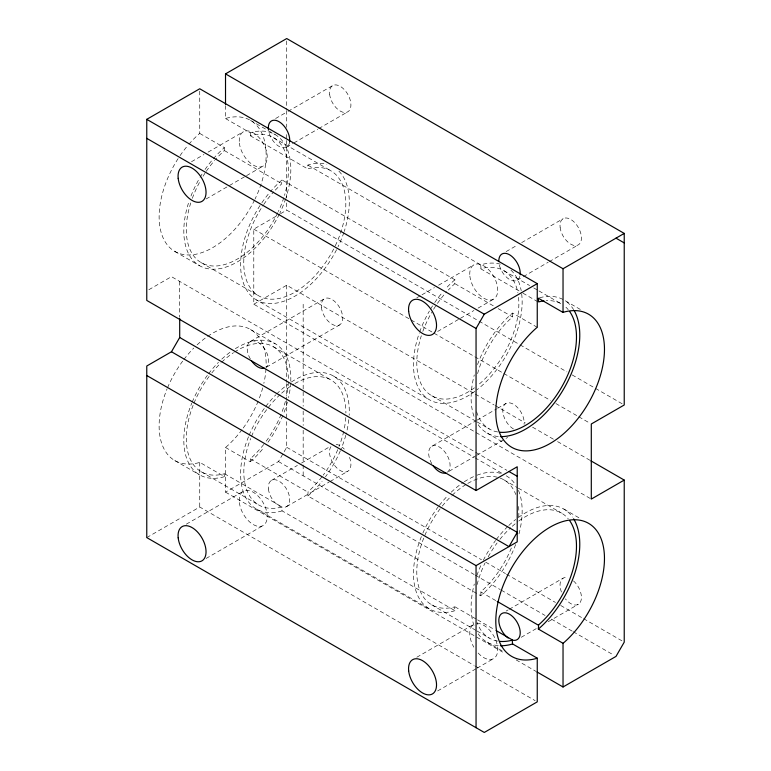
<?xml version="1.0" encoding="UTF-8"?>
<svg xmlns="http://www.w3.org/2000/svg" width="771" height="771" viewBox="0 0 771 771"><rect width="100%" height="100%" fill="white"/><g stroke="black" fill="none" stroke-linecap="round" stroke-linejoin="round"><path stroke-width="0.58" stroke-dasharray="3.85 2.89" d="M275.257 190.148A72.175 41.673 -60 0 1 281.569 184.018L282.061 179.99L454.929 279.796L454.611 283.921A72.175 41.673 -60 0 0 448.288 290.05M335.279 245.814A72.175 41.673 -60 0 0 307.995 168.762L307.841 165.1L309.007 164.695A76.84 44.361 -60 0 1 326.885 164.223M242.027 429.649A75.674 43.687 -60 0 1 226.481 446.688L225.518 447.469L225.518 492.129L278.485 461.55L286.716 447.286L286.716 419.675M199.737 91.113L199.737 133.422L198.783 134.202A75.674 43.687 -60 0 0 188.962 144.138M199.737 133.422L224.438 147.685L223.474 148.456A75.674 43.687 -60 0 0 204.749 169.928M224.438 147.685L224.11 150.846A72.175 41.673 -60 0 0 215.504 159.462M282.061 179.99L280.885 180.934A76.84 44.361 -60 0 0 270.563 191.43M454.929 279.796L453.762 280.74A76.84 44.361 -60 0 0 445.58 288.817M225.518 447.469L250.218 461.723L250.536 458.562A72.175 41.673 -60 0 0 264.983 442.833M250.218 461.723L251.173 460.952A75.674 43.687 -60 0 0 264.077 447.325M537.252 327.318L512.551 313.065L511.385 314.009A76.84 44.361 -60 0 0 476.892 366.36M512.551 313.065L512.233 317.189A72.175 41.673 -60 0 0 477.114 375.448M515.645 544.509A76.84 44.361 -60 0 1 481.885 594.817L480.709 595.771L307.841 495.955L308.072 491.782A72.175 41.673 -60 0 0 322.519 476.054M307.841 495.955L309.007 495.011A76.84 44.361 -60 0 0 322.114 481.181M480.709 595.771L481.027 591.636A72.175 41.673 -60 0 0 512.021 546.292M191.487 161.717L203.939 154.537M208.083 152.138L243.347 131.774M275.604 118.532L287.014 111.94M288.055 111.342L332.658 85.591M286.59 147.136L292.816 143.551M293.857 142.953L317.71 129.171M318.751 128.574L347.788 111.805M206.088 198.995L245.506 176.241M246.547 175.643L263.142 166.054M148.832 289.732L171.47 276.664L506.894 470.32M590.258 498.49L253.784 304.227L253.784 229.132L279.516 214.28M280.538 213.692L286.716 210.126L519.018 344.242M253.784 304.227L286.716 285.222L474.223 393.47M250.334 341.505L324.427 298.724M266.496 367.121L339.558 324.938M416.793 297.789L420.947 295.399M421.988 294.792L434.43 287.612M438.583 285.212L473.847 264.858M506.104 251.606L517.514 245.024M521.659 242.624L563.148 218.675M517.09 280.22L522.275 277.223M523.316 276.625L548.21 262.246M549.241 261.648L578.289 244.879M437.629 331.472L459.41 318.895M460.441 318.298L473.934 310.511M478.078 308.111L493.633 299.129M146.769 537.589L199.737 507.01L473.702 665.18M186.303 524.184L243.347 491.243M271.459 480.4L297.394 465.424M301.538 463.034L330.586 446.264M286.59 506.605L329.121 482.058M330.161 481.461L347.788 471.274M206.088 558.464L263.142 525.523M431.818 463.756A15.131 8.741 60 0 1 431.818 446.274L476.064 420.735M477.095 420.137L496.649 408.852M497.671 408.254L505.911 403.503M475.765 455.854L446.958 472.488A15.131 8.741 60 0 0 446.958 455.015A15.131 8.741 60 0 0 431.818 446.274M476.796 455.266L507.665 437.436M416.793 657.258L473.847 624.327A19.795 11.43 60 0 0 473.847 647.177M506.104 611.075L508.176 609.88M509.217 609.283L563.148 578.144M521.235 637.289L536.799 628.307M548.21 621.715L578.289 604.348M437.629 690.941L476.006 668.785M477.037 668.187L493.633 658.598M225.518 105.617L225.518 118.541L226.481 118.214A75.674 43.687 -60 0 1 255.076 198.985M225.518 118.541L250.218 132.805L251.173 132.467A75.674 43.687 -60 0 1 286.06 197.501M250.218 132.805L250.536 135.59A72.175 41.673 -60 0 1 284.48 195.477M307.841 165.1L480.709 264.906L481.885 264.501A76.84 44.361 -60 0 1 500.899 264.347M480.709 264.906L481.027 268.665A72.175 41.673 -60 0 1 517.881 292.816M193.126 405.315A72.175 41.673 -60 0 0 224.11 473.818L224.438 476.603L199.737 462.349L198.783 462.687A75.674 43.687 -60 0 1 167.085 388.863M224.438 476.603L223.474 476.941A75.674 43.687 -60 0 1 191.786 403.127M440.164 508.773A72.175 41.673 -60 0 0 417.4 580.573A72.175 41.673 -60 0 0 454.611 606.893L454.929 610.651L282.061 510.845L281.656 507.039A72.175 41.673 -60 0 1 250.662 438.535M282.061 510.845L280.885 511.25A76.84 44.361 -60 0 1 248.705 436.299M454.929 610.651L453.762 611.056A76.84 44.361 -60 0 1 422.431 534.072M580.322 309.45L564.892 300.536A76.84 44.361 -60 0 1 573.634 309.691M250.459 120.353L275.16 134.607M273.416 137.633L330.875 170.805M503.906 270.708L529.638 285.559M533.754 287.94L537.869 290.31M538.9 290.908L561.529 303.976A72.175 41.673 -60 0 0 546.205 300.661M250.218 135.706L307.677 168.878M480.709 268.78L521.871 292.537M522.902 293.134L538.331 302.049M224.438 150.586L281.897 183.758M454.929 283.661L494.028 306.241M498.143 308.612L512.551 316.929M520.059 344.839L566.936 371.911M572.14 374.918L622.149 403.782M253.784 229.132L410.047 319.348M411.088 319.946L432.965 332.58M434.006 333.178L502.759 372.875M503.8 373.472L550.677 400.544M555.881 403.551L577.758 416.176M578.799 416.783L590.258 423.395M475.264 394.077L494.018 404.9M495.059 405.507L525.263 422.942M532.559 427.153L553.395 439.181M557.558 441.59L589.854 460.229M201.231 262.651L258.69 295.823M431.731 395.725L475.977 421.274M477.008 421.872L489.354 428.994M174.795 251.423L199.487 265.677M260.029 205.51A76.84 44.361 -60 0 0 256.531 299.958L429.399 399.764M487.021 433.032L503.492 442.535M333.371 375.988L473.953 457.164M474.994 457.762L502.075 473.394M563.861 509.072L580.322 518.575M250.459 329.477L275.16 343.731M273.416 346.757L330.952 379.978M503.906 479.832L517.283 487.551M518.314 488.149L561.529 513.101M286.716 447.286L481.518 559.756M485.682 562.155L505.477 573.585M506.518 574.193L555.477 602.459M560.681 605.466L582.558 618.091M583.599 618.689L622.149 640.942M278.485 461.55L474.184 574.53M475.225 575.137L500.254 589.584M501.295 590.181L545.087 615.47M551.352 619.084L572.198 631.121M573.248 631.728L613.909 655.205M250.218 458.822L307.754 492.043M480.709 591.897L496.148 600.811M224.438 473.702L281.974 506.933M454.929 606.787L476.536 619.258M477.567 619.855L494.028 629.358M201.231 471.775L258.777 504.995M431.731 604.85L475.977 630.399M477.008 630.986L489.354 638.118M174.795 460.538L199.487 474.801M256.531 509.072L429.399 608.878M487.021 642.147L503.492 651.659M225.518 492.129L502.615 652.102M516.156 659.918L535.941 671.348M474.743 665.787L535.17 700.666M303.176 304.227L303.176 406.211M303.176 411.01L303.176 425.409M303.176 430.208L303.176 463.805M303.176 465.009L303.176 475.803M286.716 40.95L286.716 109.337M286.716 110.542L286.716 127.34M286.716 134.54L286.716 139.339M286.716 140.534L286.716 198.128M286.716 202.927L286.716 210.126M286.716 285.222L286.716 382.464M286.716 383.659L286.716 399.272M286.716 400.467L286.716 418.48M199.737 462.349L199.737 507.01M179.701 281.415L179.701 317.209M573.489 580.91A15.131 8.741 60 0 1 580.611 601.679A15.131 8.741 60 0 1 565.365 598.855M561.452 592.07A15.131 8.741 60 0 1 567.948 577.71M349.494 457.338A15.131 8.741 60 0 1 340.223 470.532A15.131 8.741 60 0 1 330.952 446.64M336.127 444.385A15.131 8.741 60 0 1 344.319 449.117M207.63 336.378A75.674 43.687 -60 0 1 266.053 367.622M265.985 368.817A75.674 43.687 -60 0 1 263.836 383.38M262.709 387.861A75.674 43.687 -60 0 1 258.969 399.147M258.169 401.151A75.674 43.687 -60 0 1 242.682 428.782M167.5 387.861A75.674 43.687 -60 0 1 183.228 360.365M183.883 359.498A75.674 43.687 -60 0 1 193.781 348.068M197.097 344.849A75.674 43.687 -60 0 1 205.645 337.785M235.328 348.675A75.674 43.687 -60 0 1 290.744 381.886M290.686 383.081A75.674 43.687 -60 0 1 288.527 397.634M287.4 402.115A75.674 43.687 -60 0 1 283.661 413.401M282.87 415.405A75.674 43.687 -60 0 1 267.373 443.036M192.191 402.125A75.674 43.687 -60 0 1 207.919 374.619M208.575 373.752A75.674 43.687 -60 0 1 218.472 362.322M221.797 359.103A75.674 43.687 -60 0 1 230.336 352.039M234.461 352.077A72.175 41.673 -60 0 1 288.364 379.795M288.325 382.021A72.175 41.673 -60 0 1 286.619 396.053M285.376 401.373A72.175 41.673 -60 0 1 281.521 413.217M281.107 414.287A72.175 41.673 -60 0 1 265.677 441.899M193.984 403.166A72.175 41.673 -60 0 1 209.664 375.699M211.803 372.962A72.175 41.673 -60 0 1 220.92 362.929M221.711 362.168A72.175 41.673 -60 0 1 233.507 352.694M254.603 199.968A75.674 43.687 -60 0 1 175.345 251.731A75.674 43.687 -60 0 1 178.236 158.412M180.057 155.675A75.674 43.687 -60 0 1 188.182 145.044M285.694 198.629A75.674 43.687 -60 0 1 279.777 213.249M279.295 214.232A75.674 43.687 -60 0 1 209.114 268.934A75.674 43.687 -60 0 1 188.953 201.655M190.986 196.007A75.674 43.687 -60 0 1 199.487 178.294M200.046 177.349A75.674 43.687 -60 0 1 202.927 172.665M518.536 297.336A72.175 41.673 -60 0 1 477.307 385.645M474.483 387.803A72.175 41.673 -60 0 1 426.826 391.996A72.175 41.673 -60 0 1 421.332 335.742M422.807 331.424A72.175 41.673 -60 0 1 431.731 312.38M433.543 309.344A72.175 41.673 -60 0 1 436.752 304.4M437.417 303.437A72.175 41.673 -60 0 1 446.756 291.698M283.815 197.627A72.175 41.673 -60 0 1 278.321 211.582M277.82 212.642A72.175 41.673 -60 0 1 211.09 265.841A72.175 41.673 -60 0 1 190.832 202.667M192.316 198.349A72.175 41.673 -60 0 1 200.653 180.327M203.052 176.27A72.175 41.673 -60 0 1 204.951 173.282M206.252 171.326A72.175 41.673 -60 0 1 214.752 160.32M565.933 307.234A72.175 41.673 -60 0 1 568.246 309.682M497.652 431.962A72.175 41.673 -60 0 1 476.439 411.271M294.869 383.553A72.175 41.673 -60 0 1 345.9 413.015M345.765 417.506A72.175 41.673 -60 0 1 344.165 429.274M343.702 431.394A72.175 41.673 -60 0 1 339.067 446.438M337.765 449.657A72.175 41.673 -60 0 1 323.222 475.119M251.519 436.386A72.175 41.673 -60 0 1 280.056 394.646M281.656 393.191A72.175 41.673 -60 0 1 293.915 384.112M333.698 248.975A72.175 41.673 -60 0 1 258.112 295.476A72.175 41.673 -60 0 1 263.056 205.471M263.711 204.498A72.175 41.673 -60 0 1 273.724 191.796M518.353 517.505A76.84 44.361 -60 0 1 572.496 517.071M498.278 645.626A76.84 44.361 -60 0 1 477.249 632.403M473.992 625.474A76.84 44.361 -60 0 1 474.29 584.004M476.892 575.484A76.84 44.361 -60 0 1 481.393 564.314M483.321 560.305A76.84 44.361 -60 0 1 495.589 540.432M496.254 539.546A76.84 44.361 -60 0 1 507.983 526.285M508.821 525.475A76.84 44.361 -60 0 1 515.722 519.5M498.278 436.502A76.84 44.361 -60 0 1 477.249 423.279M473.992 416.359A76.84 44.361 -60 0 1 474.29 374.889M539.507 297.77A76.84 44.361 -60 0 1 563.861 299.948M467.824 483.407A72.175 41.673 -60 0 1 515.78 494.49M518.536 506.46A72.175 41.673 -60 0 1 518.536 519.664M442.303 506.036A72.175 41.673 -60 0 1 451.411 496.004M452.211 495.242A72.175 41.673 -60 0 1 465.915 484.545M476.748 623.431A19.795 11.43 60 0 1 497.729 649.192A19.795 11.43 60 0 1 477.278 652.064M289.636 141.768A15.131 8.741 60 0 1 279.728 146.769A15.131 8.741 60 0 1 268.694 131.263M250.334 358.978A15.131 8.741 60 0 1 250.016 341.707A15.131 8.741 60 0 1 264.781 349.109A15.131 8.741 60 0 1 266.39 367.035M513.476 428.965A15.131 8.741 60 0 1 502.779 409.902A15.131 8.741 60 0 1 514.411 404.842A15.131 8.741 60 0 1 524.087 424.349M518.787 521.023A72.175 41.673 -60 0 1 568.246 518.796M497.652 641.087A72.175 41.673 -60 0 1 477.114 622.457M477.114 584.572A72.175 41.673 -60 0 1 484.949 563.109M488.197 556.826A72.175 41.673 -60 0 1 497.093 542.977M499.926 539.305A72.175 41.673 -60 0 1 510.633 527.769M512.233 526.314A72.175 41.673 -60 0 1 517.842 521.726M506.239 475.803A76.84 44.361 -60 0 1 514.874 483.803M518.459 490.366A76.84 44.361 -60 0 1 518.353 536.231M422.865 533.06A76.84 44.361 -60 0 1 438.632 506.277M439.297 505.41A76.84 44.361 -60 0 1 447.026 496.379M451.199 492.206A76.84 44.361 -60 0 1 463.381 482.376M464.267 481.788A76.84 44.361 -60 0 1 474.907 476.044M476.921 475.235A76.84 44.361 -60 0 1 500.899 473.471M291.399 381.982A76.84 44.361 -60 0 1 349.167 415.338M348.81 419.626A76.84 44.361 -60 0 1 346.102 434.14M345.793 435.278A76.84 44.361 -60 0 1 340.772 449.782M340.339 450.804A76.84 44.361 -60 0 1 325.458 476.825M249.129 435.287A76.84 44.361 -60 0 1 265.089 407.358M265.754 406.471A76.84 44.361 -60 0 1 275.806 394.868M276.644 394.029A76.84 44.361 -60 0 1 287.853 384.43M519.856 276.278A15.131 8.741 60 0 1 508.821 279.035A15.131 8.741 60 0 1 498.914 262.593M510.922 270.139A76.84 44.361 -60 0 1 521.206 290.734M521.688 293.934A76.84 44.361 -60 0 1 476.671 390.01M474.907 391.321A76.84 44.361 -60 0 1 423.539 395.137A76.84 44.361 -60 0 1 419.27 333.091M419.626 332.07A76.84 44.361 -60 0 1 429.399 311.041M430.536 309.113A76.84 44.361 -60 0 1 432.897 305.326M434.748 302.54A76.84 44.361 -60 0 1 442.727 292.055M338.903 171.162A76.84 44.361 -60 0 1 344.194 231.493M343.847 232.514A76.84 44.361 -60 0 1 338.055 246.72M336.57 249.708A76.84 44.361 -60 0 1 256.531 299.958M261.87 202.734A76.84 44.361 -60 0 1 269.86 192.249M268.414 488.987A15.131 8.741 60 0 0 285.54 507.067A15.131 8.741 60 0 0 283.121 484.448A15.131 8.741 60 0 0 268.414 488.987M329.612 94.187A15.131 8.741 60 0 0 346.738 112.267A15.131 8.741 60 0 0 344.319 89.648A15.131 8.741 60 0 0 329.612 94.187M321.382 307.321A15.131 8.741 60 0 0 338.508 325.401A15.131 8.741 60 0 0 336.089 302.781A15.131 8.741 60 0 0 321.382 307.321M239.367 502.49A19.795 11.43 60 0 0 261.764 526.121A19.795 11.43 60 0 0 258.603 496.553A19.795 11.43 60 0 0 239.367 502.49M560.112 227.262A15.131 8.741 60 0 0 577.238 245.342A15.131 8.741 60 0 0 574.819 222.723A15.131 8.741 60 0 0 560.112 227.262M239.367 143.02A19.795 11.43 60 0 0 261.764 166.652A19.795 11.43 60 0 0 258.603 137.084A19.795 11.43 60 0 0 239.367 143.02M469.867 276.095A19.795 11.43 60 0 0 492.264 299.736A19.795 11.43 60 0 0 489.093 270.158A19.795 11.43 60 0 0 469.867 276.095"/><path stroke-width="1.16" d="M500.36 645.741A76.84 44.361 -60 0 0 511.385 644.325L512.551 643.92L537.252 658.174L537.252 701.87L484.284 732.45L146.769 537.589L146.769 366.013L171.47 351.759L179.701 337.496L179.701 318.404M146.769 375.516L476.054 565.625L517.216 541.868L517.216 466.773L476.054 490.529L476.054 328.465L484.284 314.202L537.252 283.632L537.252 327.318L536.076 328.263A76.84 44.361 -60 0 0 505.631 442.429A76.84 44.361 -60 0 0 594.643 391.032A76.84 44.361 -60 0 0 564.199 312.024L563.032 312.438L538.331 298.175L538.65 301.933A72.175 41.673 -60 0 1 543.94 300.883M536.992 671.955L563.032 686.99L563.032 643.293L538.331 629.04L538.65 624.905A72.175 41.673 -60 0 0 569.644 520.627M538.331 629.04L539.507 628.086A76.84 44.361 -60 0 0 573.634 518.816M563.032 643.293L564.199 642.349A76.84 44.361 -60 0 0 594.643 528.193A76.84 44.361 -60 0 0 505.631 579.58A76.84 44.361 -60 0 0 536.076 658.588L537.252 658.174M476.054 490.529L146.769 300.43L146.769 119.341L199.737 88.771L537.252 283.632M225.518 104.442L225.518 73.881L286.716 38.55L624.231 233.411L624.231 404.987L591.299 423.992L591.299 499.088L624.231 480.082L624.231 642.147L616 656.41L563.032 686.99M225.518 73.881L563.032 268.742L624.231 233.411M499.926 641.385A72.175 41.673 -60 0 0 512.233 640.161L512.551 643.92M616 238.162L624.231 242.913M146.769 119.341L484.284 314.202M146.769 138.356L476.054 328.465M590.894 460.836L624.231 480.082M508.879 471.466L517.216 476.276M179.701 337.496L517.216 532.356L508.976 546.62L171.47 351.759M497.17 601.399L538.331 625.165M496.09 630.543L512.551 640.055M563.032 268.742L563.032 312.438M476.054 565.625L476.054 727.699M569.644 311.503A72.175 41.673 -60 0 1 561.529 387.321A72.175 41.673 -60 0 1 499.926 432.261M574.173 310.607A76.84 44.361 -60 0 1 563.437 389.394A76.84 44.361 -60 0 1 500.36 436.617M268.414 129.518A15.131 8.741 60 0 1 279.025 121.673A15.131 8.741 60 0 1 289.636 141.768M445.898 472.951A15.131 8.741 60 0 1 432.868 465.424M264.414 368.172A15.131 8.741 60 0 1 251.394 360.655M498.818 260.935A15.131 8.741 60 0 1 510.219 255.182A15.131 8.741 60 0 1 520.136 274.852M508.128 638.022A15.131 8.741 60 0 1 500.254 615.046A15.131 8.741 60 0 1 518.016 623.961A15.131 8.741 60 0 1 512.291 640.113M408.669 670.895A19.795 11.43 60 0 0 431.066 694.536A19.795 11.43 60 0 0 427.895 664.959A19.795 11.43 60 0 0 408.669 670.895M178.178 178.352A19.795 11.43 60 0 0 200.566 201.992A19.795 11.43 60 0 0 197.405 172.415A19.795 11.43 60 0 0 178.178 178.352M408.669 311.426A19.795 11.43 60 0 0 431.066 335.067A19.795 11.43 60 0 0 427.895 305.489A19.795 11.43 60 0 0 408.669 311.426M178.178 537.821A19.795 11.43 60 0 0 200.566 561.461A19.795 11.43 60 0 0 197.405 531.884A19.795 11.43 60 0 0 178.178 537.821"/></g></svg>
